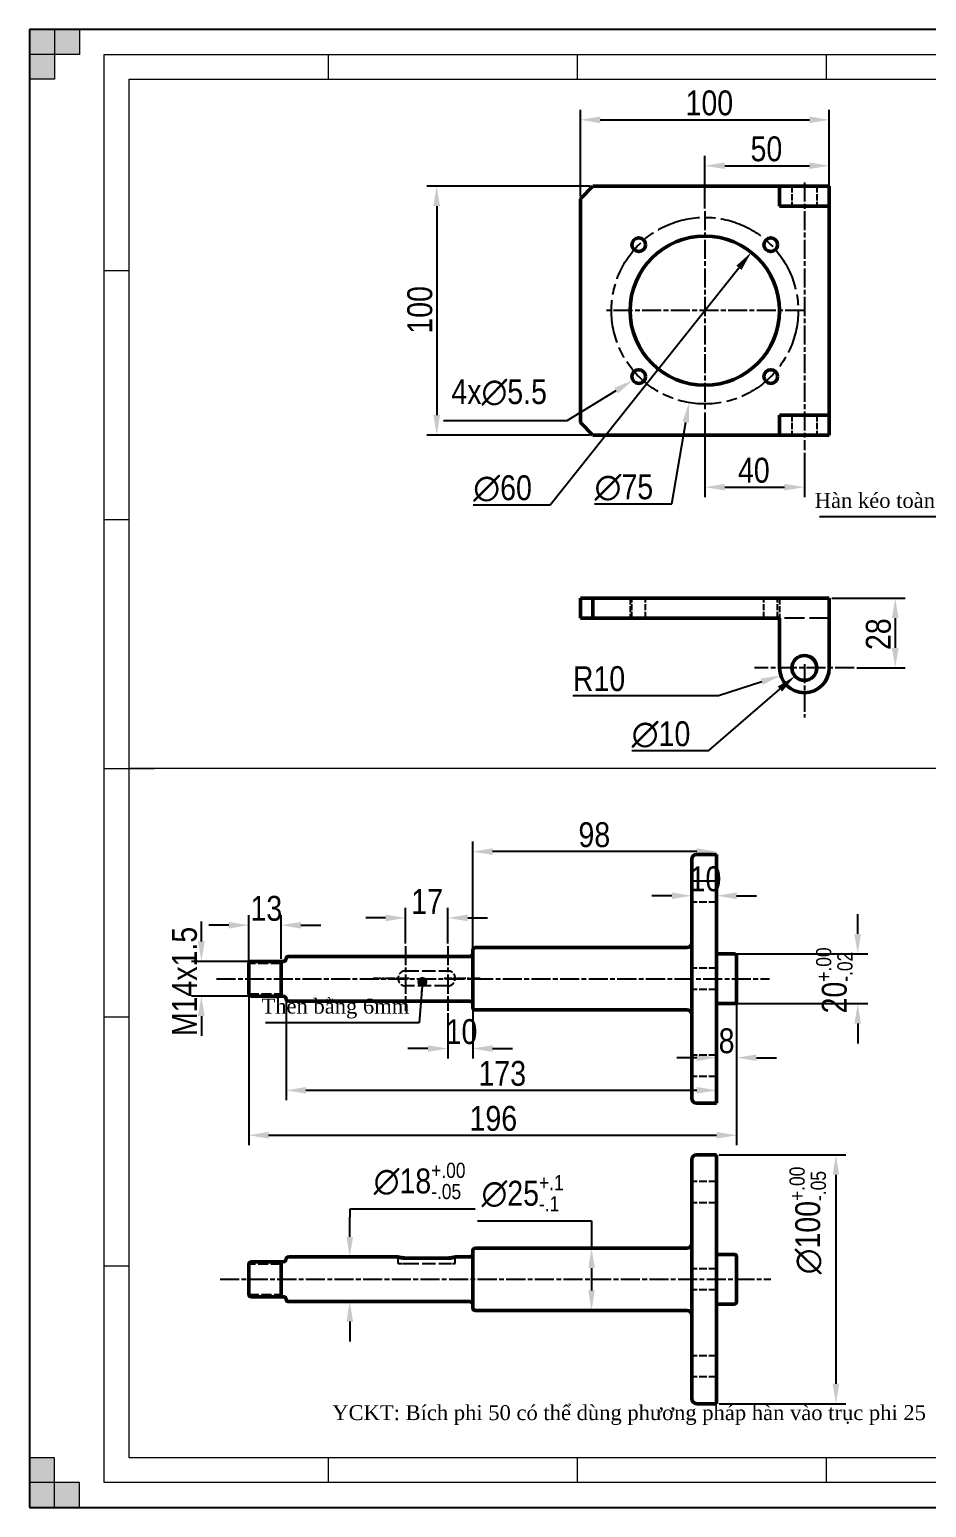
# Model space of a CAD drawing. Header units: millimetres. Extents: x 0 to 840, y 0 to 594.
# Drawn here: x 0 to 360, y 0 to 594 of the extents above; entities that cross this region are included whole.
import ezdxf

# ---------------------------------------------------------------- set-up
doc = ezdxf.new("R2010")
doc.units = ezdxf.units.MM
doc.header["$LTSCALE"] = 2
doc.linetypes.add('CHAIN', pattern=[0.7087, 0.4724, -0.0591, 0.1181, -0.0591])
doc.linetypes.add('DASHED', pattern=[0.2067, 0.1654, -0.0413])
for name, color, linetype, lineweight in [('Center Mark (ANSI)', 7, 'Continuous', 25), ('Centerline (ANSI)', 7, 'Continuous', 25), ('Co ban', 7, 'Continuous', 50), ('Dimension (ANSI)', 7, 'Continuous', 25), ('Hidden Narrow (ANSI)', 7, 'DASHED', 25), ('Sketch Geometry (ANSI)', 7, 'Continuous', 25), ('Symbol (ANSI)', 7, 'Continuous', 25)]:
    doc.layers.add(name, color=color, linetype=linetype, lineweight=lineweight)
for name, color, linetype, lineweight, true_color in [('Khung ban ve', 5, 'Continuous', 15, 0x0000ff), ('Manh', 7, 'DASHED', 25, 0x008000), ('Manh khung ten', 7, 'Continuous', 15, 0x994c4c), ('Net chu', 30, 'Continuous', 15, 0xff7f00), ('THIN', 5, 'Continuous', 15, 0x0000ff)]:
    doc.layers.add(name, color=color, linetype=linetype, lineweight=lineweight, true_color=true_color)
doc.styles.add('Note Text (ANSI)', font='')
doc.styles.add('StandardAM_ANSI', font='')
doc.styles.get('Note Text (ANSI)').set_extended_font_data('VNI-Helve-Condense')
doc.styles.get('StandardAM_ANSI').set_extended_font_data('VNI-Helve-Condense')
doc.dimstyles.new('Default - mm (ANSI)', dxfattribs={"dimscale": 2, "dimtxt": 5, "dimasz": 4, "dimexe": 2, "dimexo": 0.5, "dimgap": 0.8, "dimtad": 1, "dimtoh": 1, "dimdec": 0, "dimrnd": 1e-08, "dimzin": 4, "dimdsep": 46, "dimtxsty": 'StandardAM_ANSI', "dimcen": 0.09, "dimdle": 10, "dimclrd": 256, "dimclre": 256, "dimclrt": 256, "dimadec": 1, "dimazin": 1, "dimtfac": 0.61, "dimtofl": 0, "dimtmove": 0, "dimatfit": 3, "dimldrblk": 'DOT', "dimfxl": 1, "dimtolj": 1, "dimtzin": 4, "dimlwd": -1, "dimlwe": -1, "dimarcsym": 0})
doc.dimstyles.new('Default - mm (ANSI)$7', dxfattribs={"dimscale": 2, "dimtxt": 5, "dimasz": 2, "dimexe": 2, "dimexo": 0.5, "dimgap": 0.8, "dimtad": 1, "dimtoh": 1, "dimdec": 0, "dimrnd": 1e-08, "dimzin": 4, "dimdsep": 46, "dimtxsty": 'StandardAM_ANSI', "dimcen": 0.09, "dimdle": 10, "dimclrd": 256, "dimclre": 256, "dimclrt": 256, "dimadec": 1, "dimazin": 1, "dimtfac": 0.61, "dimtofl": 0, "dimtmove": 0, "dimatfit": 3, "dimldrblk": 'DOT', "dimfxl": 1, "dimtolj": 1, "dimtzin": 4, "dimlwd": -1, "dimlwe": -1, "dimarcsym": 0})

# ---------------------------------------------------------------- blocks, each defined once
blk = doc.blocks.new('Borders 2x A3')
at = {"layer": 'THIN'}
for points in [[(0, 297), (10, 297), (10, 292), (0, 292)], [(5, 297), (5, 287), (0, 287), (0, 297)], [(0, 0), (5, 0), (5, 10), (0, 10)], [(0, 5), (0, 0), (10, 0), (10, 5)]]:
    blk.add_hatch(color=256, dxfattribs=at).paths.add_polyline_path(points)
at = {"layer": 'Khung ban ve'}
for p, q in [((20, 287), (410, 287)), ((20, 10), (20, 287)), ((15, 148.5), (25, 148.5)), ((410, 148.5), (20, 148.5)), ((410, 10), (20, 10))]:
    blk.add_line(p, q, dxfattribs=at)
at = {"layer": 'Manh khung ten', "lineweight": 25}
for p, q in [((420, 297), (0, 297)), ((0, 297), (0, 0)), ((0, 0), (420, 0))]:
    blk.add_line(p, q, dxfattribs=at)
at = {"layer": 'Manh khung ten'}
for p, q in [((0, 297), (420, 297)), ((0, 0), (0, 297)), ((15, 292), (415, 292)), ((15, 5), (15, 292)), ((60, 292), (60, 287)), ((110, 292), (110, 287)), ((19.97, 248.54), (14.98, 248.54)), ((19.98, 198.5), (15, 198.5)), ((19.98, 98.54), (15, 98.54)), ((20, 48.5), (15.02, 48.5)), ((60, 10), (60, 5)), ((110, 10), (110, 5)), ((160, 10), (160, 5)), ((415, 5), (15, 5)), ((420, 0), (0, 0))]:
    blk.add_line(p, q, dxfattribs=at)
at = {"layer": 'Net chu'}
blk.add_line((160, 292), (160, 287), dxfattribs=at)
at = {"layer": 'THIN'}
for p, q in [((0, 292), (0, 297)), ((0, 297), (10, 297)), ((0, 297), (5, 297)), ((0, 287), (0, 297)), ((5, 297), (5, 287)), ((10, 297), (10, 292)), ((10, 292), (0, 292)), ((5, 287), (0, 287)), ((5, 10), (0, 10)), ((0, 10), (0, 0)), ((5, 0), (5, 10)), ((0, 5), (0, 0)), ((10, 5), (0, 5)), ((10, 0), (10, 5)), ((0, 0), (10, 0)), ((0, 0), (5, 0))]:
    blk.add_line(p, q, dxfattribs=at)
blk = doc.blocks.new('*D5')
at = {"layer": 'Defpoints', "color": 0, "transparency": 16777216}
for p in [(226.27, 531.02), (163.56, 431.02), (226.27, 431.02)]:
    blk.add_point(p, dxfattribs=at)
at = {"layer": 'Dimension (ANSI)', "transparency": 16777216}
for p, q in [((225.27, 531.02), (159.56, 531.02)), ((163.56, 523.02), (163.56, 439.02)), ((225.27, 431.02), (159.56, 431.02))]:
    blk.add_line(p, q, dxfattribs=at)
for points in [[(162.22, 523.02), (164.89, 523.02), (163.56, 531.02)], [(162.22, 439.02), (164.89, 439.02), (163.56, 431.02)]]:
    blk.add_solid(points, dxfattribs=at)
at = {"layer": 'Dimension (ANSI)', "color": 150, "true_color": 0x0080ff, "transparency": 16777216, "insert": (151.74, 471.78), "char_height": 10, "attachment_point": 1, "rotation": 90, "style": 'StandardAM_ANSI'}
blk.add_mtext('\\A1;100', dxfattribs=at)
blk = doc.blocks.new('_Dot')
at = {"color": 0, "linetype": 'ByBlock', "lineweight": -2}
blk.add_line((-0.5, 0), (-1, 0), dxfattribs=at)
at = {"color": 0, "linetype": 'ByBlock', "const_width": 0.5}
blk.add_lwpolyline([(-0.25, 0, 1), (0.25, 0, 1)], format="xyb", close=True, dxfattribs=at)
blk = doc.blocks.new('*D6')
at = {"layer": 'Defpoints', "color": 0, "transparency": 16777216}
for p in [(321.27, 557.71), (221.27, 526.02), (321.27, 523.02)]:
    blk.add_point(p, dxfattribs=at)
at = {"layer": 'Dimension (ANSI)', "transparency": 16777216}
for p, q in [((221.27, 527.02), (221.27, 561.71)), ((321.27, 524.02), (321.27, 561.71)), ((229.27, 557.71), (313.27, 557.71))]:
    blk.add_line(p, q, dxfattribs=at)
for points in [[(229.27, 559.05), (229.27, 556.38), (221.27, 557.71)], [(313.27, 559.05), (313.27, 556.38), (321.27, 557.71)]]:
    blk.add_solid(points, dxfattribs=at)
at = {"layer": 'Dimension (ANSI)', "color": 150, "true_color": 0x0080ff, "transparency": 16777216, "insert": (263.53, 569.53), "char_height": 10, "attachment_point": 1, "style": 'StandardAM_ANSI'}
blk.add_mtext('\\A1;100', dxfattribs=at)
blk = doc.blocks.new('*D7')
at = {"layer": 'Defpoints', "color": 0, "transparency": 16777216}
for p in [(321.27, 539.26), (321.27, 523.02), (271.27, 521.02)]:
    blk.add_point(p, dxfattribs=at)
at = {"layer": 'Dimension (ANSI)', "transparency": 16777216}
for p, q in [((271.27, 522.02), (271.27, 543.26)), ((321.27, 524.02), (321.27, 543.26)), ((279.27, 539.26), (313.27, 539.26))]:
    blk.add_line(p, q, dxfattribs=at)
for points in [[(279.27, 540.59), (279.27, 537.93), (271.27, 539.26)], [(313.27, 540.59), (313.27, 537.93), (321.27, 539.26)]]:
    blk.add_solid(points, dxfattribs=at)
at = {"layer": 'Dimension (ANSI)', "color": 150, "true_color": 0x0080ff, "transparency": 16777216, "insert": (289.64, 551.07), "char_height": 10, "attachment_point": 1, "style": 'StandardAM_ANSI'}
blk.add_mtext('\\A1;50', dxfattribs=at)
blk = doc.blocks.new('*D8')
at = {"layer": 'Defpoints', "color": 0, "transparency": 16777216}
for p in [(271.27, 441.02), (311.27, 424.9), (311.27, 410.07)]:
    blk.add_point(p, dxfattribs=at)
at = {"layer": 'Dimension (ANSI)', "transparency": 16777216}
for p, q in [((271.27, 440.02), (271.27, 406.07)), ((311.27, 423.9), (311.27, 406.07)), ((279.27, 410.07), (303.27, 410.07))]:
    blk.add_line(p, q, dxfattribs=at)
for points in [[(279.27, 411.4), (279.27, 408.73), (271.27, 410.07)], [(303.27, 411.4), (303.27, 408.73), (311.27, 410.07)]]:
    blk.add_solid(points, dxfattribs=at)
at = {"layer": 'Dimension (ANSI)', "color": 150, "true_color": 0x0080ff, "transparency": 16777216, "insert": (284.59, 421.88), "char_height": 10, "attachment_point": 1, "style": 'StandardAM_ANSI'}
blk.add_mtext('\\A1;40', dxfattribs=at)
blk = doc.blocks.new('*D9')
at = {"layer": 'Defpoints', "color": 0, "transparency": 16777216}
for p in [(277.59, 517.98), (264.94, 444.06)]:
    blk.add_point(p, dxfattribs=at)
at = {"layer": 'Dimension (ANSI)', "transparency": 16777216}
for p, q in [((271.27, 480.84), (271.27, 481.2)), ((271.09, 481.02), (271.45, 481.02)), ((257.99, 403.41), (263.59, 436.17)), ((226.95, 403.41), (257.99, 403.41))]:
    blk.add_line(p, q, dxfattribs=at)
blk.add_solid([(262.28, 436.4), (264.91, 435.95), (264.94, 444.06)], dxfattribs=at)
at = {"layer": 'Dimension (ANSI)', "color": 150, "true_color": 0x0080ff, "transparency": 16777216, "insert": (226.95, 415.22), "char_height": 10, "attachment_point": 1, "style": 'StandardAM_ANSI'}
blk.add_mtext('\\A1;∅75', dxfattribs=at)
blk = doc.blocks.new('*D10')
at = {"layer": 'Defpoints', "color": 0, "transparency": 16777216}
for p in [(289.95, 504.49), (252.58, 457.55)]:
    blk.add_point(p, dxfattribs=at)
at = {"layer": 'Dimension (ANSI)', "transparency": 16777216}
for p, q in [((209.17, 403.04), (284.97, 498.23)), ((178.22, 403.04), (209.17, 403.04))]:
    blk.add_line(p, q, dxfattribs=at)
blk.add_solid([(283.93, 499.06), (286.01, 497.4), (289.95, 504.49)], dxfattribs=at)
at = {"layer": 'Dimension (ANSI)', "color": 150, "true_color": 0x0080ff, "transparency": 16777216, "insert": (178.22, 414.85), "char_height": 10, "attachment_point": 1, "style": 'StandardAM_ANSI'}
blk.add_mtext('\\A1;∅60', dxfattribs=at)
blk = doc.blocks.new('*D11')
at = {"layer": 'Defpoints', "color": 0, "transparency": 16777216}
for p in [(242.41, 453.07), (247.09, 455.94)]:
    blk.add_point(p, dxfattribs=at)
at = {"layer": 'Dimension (ANSI)', "transparency": 16777216}
for p, q in [((244.57, 454.51), (244.93, 454.51)), ((244.75, 454.33), (244.75, 454.69)), ((215.94, 436.83), (235.59, 448.88)), ((166.27, 436.83), (215.94, 436.83))]:
    blk.add_line(p, q, dxfattribs=at)
blk.add_solid([(234.89, 450.02), (236.28, 447.75), (242.41, 453.07)], dxfattribs=at)
at = {"layer": 'Dimension (ANSI)', "color": 150, "true_color": 0x0080ff, "transparency": 16777216, "insert": (166.27, 453.48), "char_height": 10, "attachment_point": 1, "style": 'StandardAM_ANSI'}
blk.add_mtext('\\A1; \\fVNI-Helve-Condense|b0|i0;\\H10.0000;4x\\fAIGDT|b0|i0;\\H10.0000;n\\fVNI-Helve-Condense|b0|i0;\\H10.0000;5.5', dxfattribs=at)
blk = doc.blocks.new('*D12')
at = {"layer": 'Defpoints', "color": 0, "transparency": 16777216}
for p in [(321.27, 365.44), (331.27, 337.44), (347.77, 337.44)]:
    blk.add_point(p, dxfattribs=at)
at = {"layer": 'Dimension (ANSI)', "transparency": 16777216}
for p, q in [((322.27, 365.44), (351.77, 365.44)), ((347.77, 357.44), (347.77, 345.44)), ((332.27, 337.44), (351.77, 337.44))]:
    blk.add_line(p, q, dxfattribs=at)
for points in [[(346.44, 357.44), (349.11, 357.44), (347.77, 365.44)], [(346.44, 345.44), (349.11, 345.44), (347.77, 337.44)]]:
    blk.add_solid(points, dxfattribs=at)
at = {"layer": 'Dimension (ANSI)', "color": 150, "true_color": 0x0080ff, "transparency": 16777216, "insert": (335.96, 344.62), "char_height": 10, "attachment_point": 1, "rotation": 90, "style": 'StandardAM_ANSI'}
blk.add_mtext('\\A1;28', dxfattribs=at)
blk = doc.blocks.new('*D13')
at = {"layer": 'Defpoints', "color": 0, "transparency": 16777216}
for p in [(276.02, 245.85), (266.02, 212.49), (276.02, 212.49)]:
    blk.add_point(p, dxfattribs=at)
at = {"layer": 'Dimension (ANSI)', "transparency": 16777216}
for p, q in [((258.02, 245.85), (250.02, 245.85)), ((284.02, 245.85), (292.02, 245.85))]:
    blk.add_line(p, q, dxfattribs=at)
for points in [[(258.02, 247.19), (258.02, 244.52), (266.02, 245.85)], [(284.02, 247.19), (284.02, 244.52), (276.02, 245.85)]]:
    blk.add_solid(points, dxfattribs=at)
at = {"layer": 'Dimension (ANSI)', "color": 150, "true_color": 0x0080ff, "transparency": 16777216, "insert": (265.16, 257.67), "char_height": 10, "attachment_point": 1, "style": 'StandardAM_ANSI'}
blk.add_mtext('\\A1;10', dxfattribs=at)
blk = doc.blocks.new('*D14')
at = {"layer": 'Defpoints', "color": 0, "transparency": 16777216}
for p in [(178.02, 263.6), (178.02, 223.99), (276.02, 212.49)]:
    blk.add_point(p, dxfattribs=at)
at = {"layer": 'Dimension (ANSI)', "transparency": 16777216}
for p, q in [((178.02, 224.99), (178.02, 267.6)), ((268.02, 263.6), (186.02, 263.6))]:
    blk.add_line(p, q, dxfattribs=at)
for points in [[(186.02, 264.93), (186.02, 262.26), (178.02, 263.6)], [(268.02, 264.93), (268.02, 262.26), (276.02, 263.6)]]:
    blk.add_solid(points, dxfattribs=at)
at = {"layer": 'Dimension (ANSI)', "color": 150, "true_color": 0x0080ff, "transparency": 16777216, "insert": (220.51, 275.41), "char_height": 10, "attachment_point": 1, "style": 'StandardAM_ANSI'}
blk.add_mtext('\\A1;98', dxfattribs=at)
blk = doc.blocks.new('*D15')
at = {"layer": 'Defpoints', "color": 0, "transparency": 16777216}
for p in [(168.02, 236.95), (151.02, 225.64), (168.02, 225.64)]:
    blk.add_point(p, dxfattribs=at)
at = {"layer": 'Dimension (ANSI)', "transparency": 16777216}
for p, q in [((151.02, 226.64), (151.02, 240.95)), ((168.02, 226.64), (168.02, 240.95)), ((143.02, 236.95), (135.02, 236.95)), ((176.02, 236.95), (184.02, 236.95))]:
    blk.add_line(p, q, dxfattribs=at)
for points in [[(143.02, 238.28), (143.02, 235.62), (151.02, 236.95)], [(176.02, 238.28), (176.02, 235.62), (168.02, 236.95)]]:
    blk.add_solid(points, dxfattribs=at)
at = {"layer": 'Dimension (ANSI)', "color": 150, "true_color": 0x0080ff, "transparency": 16777216, "insert": (153.33, 248.55), "char_height": 10, "attachment_point": 1, "style": 'StandardAM_ANSI'}
blk.add_mtext('\\A1;17', dxfattribs=at)
blk = doc.blocks.new('*D16')
at = {"layer": 'Defpoints', "color": 0, "transparency": 16777216}
for p in [(103.02, 204.49), (276.02, 167.65), (276.02, 162.49)]:
    blk.add_point(p, dxfattribs=at)
at = {"layer": 'Dimension (ANSI)', "transparency": 16777216}
for p, q in [((103.02, 203.49), (103.02, 163.65)), ((111.02, 167.65), (268.02, 167.65))]:
    blk.add_line(p, q, dxfattribs=at)
for points in [[(111.02, 168.98), (111.02, 166.32), (103.02, 167.65)], [(268.02, 168.98), (268.02, 166.32), (276.02, 167.65)]]:
    blk.add_solid(points, dxfattribs=at)
at = {"layer": 'Dimension (ANSI)', "color": 150, "true_color": 0x0080ff, "transparency": 16777216, "insert": (180.35, 179.46), "char_height": 10, "attachment_point": 1, "style": 'StandardAM_ANSI'}
blk.add_mtext('\\A1;173', dxfattribs=at)
blk = doc.blocks.new('*D17')
at = {"layer": 'Defpoints', "color": 0, "transparency": 16777216}
for p in [(101.02, 234), (88.02, 218.49), (101.02, 219.49)]:
    blk.add_point(p, dxfattribs=at)
at = {"layer": 'Dimension (ANSI)', "transparency": 16777216}
for p, q in [((88.02, 219.49), (88.02, 238)), ((101.02, 220.49), (101.02, 238)), ((80.02, 234), (72.02, 234)), ((109.02, 234), (117.02, 234))]:
    blk.add_line(p, q, dxfattribs=at)
for points in [[(80.02, 235.33), (80.02, 232.67), (88.02, 234)], [(109.02, 235.33), (109.02, 232.67), (101.02, 234)]]:
    blk.add_solid(points, dxfattribs=at)
at = {"layer": 'Dimension (ANSI)', "color": 150, "true_color": 0x0080ff, "transparency": 16777216, "insert": (88.73, 245.81), "char_height": 10, "attachment_point": 1, "style": 'StandardAM_ANSI'}
blk.add_mtext('\\A1;13', dxfattribs=at)
blk = doc.blocks.new('*D18')
at = {"layer": 'Defpoints', "color": 0, "transparency": 16777216}
for p in [(89.02, 219.49), (69.02, 205.49), (89.02, 205.49)]:
    blk.add_point(p, dxfattribs=at)
at = {"layer": 'Dimension (ANSI)', "transparency": 16777216}
for p, q in [((69.02, 227.49), (69.02, 235.49)), ((88.02, 219.49), (65.02, 219.49)), ((88.02, 205.49), (65.02, 205.49)), ((69.02, 197.49), (69.02, 189.49))]:
    blk.add_line(p, q, dxfattribs=at)
for points in [[(67.69, 227.49), (70.36, 227.49), (69.02, 219.49)], [(67.69, 197.49), (70.36, 197.49), (69.02, 205.49)]]:
    blk.add_solid(points, dxfattribs=at)
at = {"layer": 'Dimension (ANSI)', "color": 150, "true_color": 0x0080ff, "transparency": 16777216, "insert": (57.21, 186.24), "char_height": 10, "attachment_point": 1, "rotation": 90, "style": 'StandardAM_ANSI'}
blk.add_mtext('\\A1; \\fVNI-Helve-Condense|b0|i0;\\H10.0000;M14x1.5', dxfattribs=at)
blk = doc.blocks.new('*D19')
at = {"layer": 'Defpoints', "color": 0, "transparency": 16777216}
for p in [(168.02, 199.64), (178.02, 200.99), (178.02, 184.44)]:
    blk.add_point(p, dxfattribs=at)
at = {"layer": 'Dimension (ANSI)', "transparency": 16777216}
for p, q in [((168.02, 198.64), (168.02, 180.44)), ((178.02, 199.99), (178.02, 180.44)), ((160.02, 184.44), (152.02, 184.44)), ((186.02, 184.44), (194.02, 184.44))]:
    blk.add_line(p, q, dxfattribs=at)
for points in [[(160.02, 185.77), (160.02, 183.1), (168.02, 184.44)], [(186.02, 185.77), (186.02, 183.1), (178.02, 184.44)]]:
    blk.add_solid(points, dxfattribs=at)
at = {"layer": 'Dimension (ANSI)', "color": 150, "true_color": 0x0080ff, "transparency": 16777216, "insert": (167.16, 196.25), "char_height": 10, "attachment_point": 1, "style": 'StandardAM_ANSI'}
blk.add_mtext('\\A1;10', dxfattribs=at)
blk = doc.blocks.new('*D21')
at = {"layer": 'Defpoints', "color": 0, "transparency": 16777216}
for p in [(276.02, 141.71), (276.02, 41.71), (323.94, 41.71)]:
    blk.add_point(p, dxfattribs=at)
at = {"layer": 'Dimension (ANSI)', "transparency": 16777216}
for p, q in [((277.02, 141.71), (327.94, 141.71)), ((323.94, 133.71), (323.94, 49.71)), ((277.02, 41.71), (327.94, 41.71))]:
    blk.add_line(p, q, dxfattribs=at)
for points in [[(322.61, 133.71), (325.27, 133.71), (323.94, 141.71)], [(322.61, 49.71), (325.27, 49.71), (323.94, 41.71)]]:
    blk.add_solid(points, dxfattribs=at)
at = {"layer": 'Dimension (ANSI)', "color": 150, "true_color": 0x0080ff, "transparency": 16777216, "insert": (305.27, 93.71), "char_height": 10, "attachment_point": 1, "rotation": 90, "style": 'StandardAM_ANSI'}
blk.add_mtext('\\A1;\\fAIGDT|b0|i0;\\H10.0000;n\\fVNI-Helve-Condense|b0|i0;\\H10.0000;100{\\H6.1;\\S+.00^ -.05;}', dxfattribs=at)
blk = doc.blocks.new('*D22')
at = {"layer": 'Defpoints', "color": 0, "transparency": 16777216}
for p in [(225.77, 104.21), (225.77, 79.21), (225.77, 79.21)]:
    blk.add_point(p, dxfattribs=at)
at = {"layer": 'Dimension (ANSI)', "transparency": 16777216}
for p, q in [((179.96, 115.21), (225.77, 115.21)), ((225.77, 115.21), (225.77, 104.21)), ((225.77, 96.21), (225.77, 87.21))]:
    blk.add_line(p, q, dxfattribs=at)
for points in [[(224.44, 96.21), (227.1, 96.21), (225.77, 104.21)], [(224.44, 87.21), (227.1, 87.21), (225.77, 79.21)]]:
    blk.add_solid(points, dxfattribs=at)
at = {"layer": 'Dimension (ANSI)', "color": 150, "true_color": 0x0080ff, "transparency": 16777216, "insert": (181.56, 133.62), "char_height": 10, "attachment_point": 1, "style": 'StandardAM_ANSI'}
blk.add_mtext('\\A1;\\fAIGDT|b0|i0;\\H10.0000;n\\fVNI-Helve-Condense|b0|i0;\\H10.0000;25{\\H6.1;\\S+.1^ -.1;}', dxfattribs=at)
blk = doc.blocks.new('*D23')
at = {"layer": 'Defpoints', "color": 0, "transparency": 16777216}
for p in [(129.72, 100.71), (128.63, 82.71), (129.72, 82.71)]:
    blk.add_point(p, dxfattribs=at)
at = {"layer": 'Dimension (ANSI)', "transparency": 16777216}
for p, q in [((179.05, 119.88), (128.63, 119.88)), ((128.63, 119.88), (128.63, 116.71)), ((128.63, 108.71), (128.63, 116.71)), ((128.63, 74.71), (128.63, 66.71))]:
    blk.add_line(p, q, dxfattribs=at)
for points in [[(127.3, 108.71), (129.96, 108.71), (128.63, 100.71)], [(127.3, 74.71), (129.96, 74.71), (128.63, 82.71)]]:
    blk.add_solid(points, dxfattribs=at)
at = {"layer": 'Dimension (ANSI)', "color": 150, "true_color": 0x0080ff, "transparency": 16777216, "insert": (138.23, 138.55), "char_height": 10, "attachment_point": 1, "style": 'StandardAM_ANSI'}
blk.add_mtext('\\A1;\\fAIGDT|b0|i0;\\H10.0000;n\\fVNI-Helve-Condense|b0|i0;\\H10.0000;18{\\H6.1;\\S+.00^ -.05;}', dxfattribs=at)
blk = doc.blocks.new('*D25')
at = {"layer": 'Defpoints', "color": 0, "transparency": 16777216}
for p in [(301.75, 334.37), (311.27, 337.44)]:
    blk.add_point(p, dxfattribs=at)
at = {"layer": 'Dimension (ANSI)', "transparency": 16777216}
for p, q in [((276.81, 326.31), (294.14, 331.91)), ((218.26, 326.31), (276.81, 326.31))]:
    blk.add_line(p, q, dxfattribs=at)
blk.add_solid([(293.73, 333.18), (294.55, 330.64), (301.75, 334.37)], dxfattribs=at)
at = {"layer": 'Dimension (ANSI)', "color": 150, "true_color": 0x0080ff, "transparency": 16777216, "insert": (218.26, 338.13), "char_height": 10, "attachment_point": 1, "style": 'StandardAM_ANSI'}
blk.add_mtext('\\A1;R10', dxfattribs=at)
blk = doc.blocks.new('*D26')
at = {"layer": 'Defpoints', "color": 0, "transparency": 16777216}
for p in [(315.05, 340.72), (307.49, 334.17)]:
    blk.add_point(p, dxfattribs=at)
at = {"layer": 'Dimension (ANSI)', "transparency": 16777216}
for p, q in [((311.09, 337.44), (311.45, 337.44)), ((311.27, 337.26), (311.27, 337.62)), ((272.82, 304.17), (301.44, 328.94)), ((241.88, 304.17), (272.82, 304.17))]:
    blk.add_line(p, q, dxfattribs=at)
blk.add_solid([(300.56, 329.94), (302.31, 327.93), (307.49, 334.17)], dxfattribs=at)
at = {"layer": 'Dimension (ANSI)', "color": 150, "true_color": 0x0080ff, "transparency": 16777216, "insert": (241.88, 315.98), "char_height": 10, "attachment_point": 1, "style": 'StandardAM_ANSI'}
blk.add_mtext('\\A1;∅10', dxfattribs=at)
blk = doc.blocks.new('*D28')
at = {"layer": 'Defpoints', "color": 0, "transparency": 16777216}
for p in [(283.02, 222.49), (283.02, 202.49), (332.69, 202.49)]:
    blk.add_point(p, dxfattribs=at)
at = {"layer": 'Dimension (ANSI)', "transparency": 16777216}
for p, q in [((332.69, 230.49), (332.69, 238.49)), ((284.02, 222.49), (336.69, 222.49)), ((284.02, 202.49), (336.69, 202.49)), ((332.69, 194.49), (332.69, 186.49))]:
    blk.add_line(p, q, dxfattribs=at)
for points in [[(331.35, 230.49), (334.02, 230.49), (332.69, 222.49)], [(331.35, 194.49), (334.02, 194.49), (332.69, 202.49)]]:
    blk.add_solid(points, dxfattribs=at)
at = {"layer": 'Dimension (ANSI)', "color": 150, "true_color": 0x0080ff, "transparency": 16777216, "insert": (315.96, 198.56), "char_height": 10, "attachment_point": 1, "rotation": 90, "style": 'StandardAM_ANSI'}
blk.add_mtext('\\A1;20{\\H6.1;\\S+.00^ -.02;}', dxfattribs=at)
blk = doc.blocks.new('*D29')
at = {"layer": 'Defpoints', "color": 0, "transparency": 16777216}
for p in [(276.02, 212.49), (284.02, 203.49), (276.02, 180.75)]:
    blk.add_point(p, dxfattribs=at)
at = {"layer": 'Dimension (ANSI)', "transparency": 16777216}
for p, q in [((284.02, 202.49), (284.02, 176.75)), ((268.02, 180.75), (260.02, 180.75)), ((292.02, 180.75), (300.02, 180.75))]:
    blk.add_line(p, q, dxfattribs=at)
for points in [[(268.02, 182.09), (268.02, 179.42), (276.02, 180.75)], [(292.02, 182.09), (292.02, 179.42), (284.02, 180.75)]]:
    blk.add_solid(points, dxfattribs=at)
at = {"layer": 'Dimension (ANSI)', "color": 150, "true_color": 0x0080ff, "transparency": 16777216, "insert": (276.83, 192.57), "char_height": 10, "attachment_point": 1, "style": 'StandardAM_ANSI'}
blk.add_mtext('\\A1;8', dxfattribs=at)
blk = doc.blocks.new('*D30')
at = {"layer": 'Defpoints', "color": 0, "transparency": 16777216}
for p in [(88.02, 206.49), (284.02, 203.49), (284.02, 149.58)]:
    blk.add_point(p, dxfattribs=at)
at = {"layer": 'Dimension (ANSI)', "transparency": 16777216}
for p, q in [((88.02, 205.49), (88.02, 145.58)), ((284.02, 202.49), (284.02, 145.58)), ((96.02, 149.58), (276.02, 149.58))]:
    blk.add_line(p, q, dxfattribs=at)
for points in [[(96.02, 150.91), (96.02, 148.25), (88.02, 149.58)], [(276.02, 150.91), (276.02, 148.25), (284.02, 149.58)]]:
    blk.add_solid(points, dxfattribs=at)
at = {"layer": 'Dimension (ANSI)', "color": 150, "true_color": 0x0080ff, "transparency": 16777216, "insert": (176.76, 161.39), "char_height": 10, "attachment_point": 1, "style": 'StandardAM_ANSI'}
blk.add_mtext('\\A1;196', dxfattribs=at)

msp = doc.modelspace()

# ---------------------------------------------------------------- linework, layer by layer
at = {"layer": 'Center Mark (ANSI)', "linetype": 'CHAIN', "ltscale": 8.113447}
for p, q in [((271.27, 521.02), (271.27, 441.02)), ((311.27, 481.02), (231.27, 481.02)), ((311.27, 338.94), (311.27, 317.44)), ((331.27, 337.44), (291.27, 337.44)), ((151.02, 225.64), (151.02, 199.64)), ((168.02, 225.64), (168.02, 199.64))]:
    msp.add_line(p, q, dxfattribs=at)
at = {"layer": 'Center Mark (ANSI)', "linetype": 'CHAIN', "ltscale": 4.027459}
for p, q in [((152.52, 212.64), (138.02, 212.64)), ((181.02, 212.64), (166.52, 212.64))]:
    msp.add_line(p, q, dxfattribs=at)
at = {"layer": 'Centerline (ANSI)', "linetype": 'CHAIN', "ltscale": 8.113447}
for p, q in [((311.27, 532.52), (311.27, 424.9)), ((75.12, 212.49), (297.27, 212.49)), ((76.51, 91.71), (297.83, 91.71))]:
    msp.add_line(p, q, dxfattribs=at)
at = {"layer": 'Co ban'}
for p, q in [((221.27, 526.02), (226.27, 531.02)), ((301.27, 531.02), (226.27, 531.02)), ((301.27, 531.02), (321.27, 531.02)), ((301.27, 531.02), (301.27, 523.02)), ((321.27, 523.02), (321.27, 531.02)), ((221.27, 526.02), (221.27, 436.02)), ((321.27, 523.02), (301.27, 523.02)), ((321.27, 439.02), (321.27, 523.02)), ((226.27, 431.02), (221.27, 436.02)), ((301.27, 439.02), (321.27, 439.02)), ((301.27, 439.02), (301.27, 431.02)), ((321.27, 431.02), (321.27, 439.02)), ((226.27, 431.02), (301.27, 431.02)), ((321.27, 431.02), (301.27, 431.02)), ((226.27, 365.44), (221.27, 365.44)), ((221.27, 365.44), (221.27, 357.44)), ((226.27, 357.44), (226.27, 365.44)), ((226.27, 365.44), (321.27, 365.44)), ((321.27, 365.44), (321.27, 337.44)), ((221.27, 357.44), (226.27, 357.44)), ((301.27, 357.44), (226.27, 357.44)), ((301.27, 357.44), (301.27, 337.44)), ((276.02, 262.49), (268.02, 262.49)), ((276.02, 262.49), (276.02, 162.49)), ((266.02, 164.49), (266.02, 260.49)), ((177.02, 221.49), (104.02, 221.49)), ((178.02, 200.99), (178.02, 223.99)), ((179.02, 224.99), (264.02, 224.99)), ((276.02, 222.49), (283.02, 222.49)), ((284.02, 221.49), (284.02, 203.49)), ((88.02, 206.49), (88.02, 218.49)), ((102.02, 219.49), (89.02, 219.49)), ((101.02, 219.49), (101.02, 205.49)), ((102.02, 205.49), (89.02, 205.49)), ((177.02, 203.49), (104.02, 203.49)), ((276.02, 202.49), (283.02, 202.49)), ((179.02, 199.99), (264.02, 199.99)), ((276.02, 162.49), (268.02, 162.49)), ((266.02, 43.71), (266.02, 139.71)), ((276.02, 141.71), (268.02, 141.71)), ((276.02, 141.71), (276.02, 41.71)), ((178.02, 80.21), (178.02, 103.21)), ((179.02, 104.21), (264.02, 104.21)), ((276.02, 101.71), (283.02, 101.71)), ((88.02, 85.71), (88.02, 97.71)), ((102.02, 98.71), (89.02, 98.71)), ((101.02, 98.71), (101.02, 84.71)), ((148.03, 100.71), (104.02, 100.71)), ((151.02, 100.25), (168.02, 100.25)), ((168.02, 100.14), (151.02, 100.14)), ((177.02, 100.71), (171.02, 100.71)), ((284.02, 100.71), (284.02, 82.71)), ((102.02, 84.71), (89.02, 84.71)), ((177.02, 82.71), (104.02, 82.71)), ((179.02, 79.21), (264.02, 79.21)), ((276.02, 81.71), (283.02, 81.71)), ((276.02, 41.71), (268.02, 41.71))]:
    msp.add_line(p, q, dxfattribs=at)
for centre, radius in [((271.27, 481.02), 30), ((244.75, 507.54), 2.75), ((297.78, 507.54), 2.75), ((244.75, 454.51), 2.75), ((297.78, 454.51), 2.75), ((311.27, 337.44), 5)]:
    msp.add_circle(centre, radius, dxfattribs=at)
for centre, radius, start, end in [((311.27, 337.44), 10, 180, 0), ((268.02, 260.49), 2, 90, 180), ((264.02, 226.99), 2, 270, 0), ((102.02, 220.49), 1, 270, 0), ((104.02, 220.49), 1, 90, 180), ((177.02, 222.49), 1, 270, 0), ((179.02, 223.99), 1, 90, 180), ((283.02, 221.49), 1, 0, 90), ((89.02, 218.49), 1, 90, 180), ((89.02, 206.49), 1, 180, 270), ((102.02, 204.49), 1, 0, 90), ((104.02, 204.49), 1, 180, 270), ((177.02, 202.49), 1, 0, 90), ((283.02, 203.49), 1, 270, 0), ((179.02, 200.99), 1, 180, 270), ((264.02, 197.99), 2, 0, 90), ((268.02, 164.49), 2, 180, 270), ((268.02, 139.71), 2, 90, 180), ((177.02, 101.71), 1, 270, 0), ((179.02, 103.21), 1, 90, 180), ((264.02, 106.21), 2, 270, 0), ((283.02, 100.71), 1, 0, 90), ((89.02, 97.71), 1, 90, 180), ((102.02, 99.71), 1, 270, 0), ((104.02, 99.71), 1, 90, 180), ((89.02, 85.71), 1, 180, 270), ((102.02, 83.71), 1, 0, 90), ((104.02, 83.71), 1, 180, 270), ((177.02, 81.71), 1, 0, 90), ((179.02, 80.21), 1, 180, 270), ((264.02, 77.21), 2, 0, 90), ((283.02, 82.71), 1, 270, 0), ((268.02, 43.71), 2, 180, 270)]:
    msp.add_arc(centre, radius, start, end, dxfattribs=at)
for points, knots in [([(151.02, 100.14), (150.64, 100.14), (150.24, 100.17), (149.5, 100.28), (149.17, 100.35), (148.64, 100.49), (148.41, 100.56), (148.1, 100.67), (148.02, 100.7), (148.02, 100.72), (148.1, 100.7), (148.41, 100.61), (148.64, 100.55), (149.17, 100.43), (149.5, 100.37), (150.24, 100.27), (150.64, 100.25), (151.02, 100.25)], [-0.9117137, -0.9117137, -0.9117137, -0.9117137, -0.7976925, -0.7976925, -0.6836714, -0.6836714, -0.5694706, -0.5694706, -0.4552699, -0.4552699, -0.3415773, -0.3415773, -0.2278847, -0.2278847, -0.1139424, -0.1139424, 0, 0, 0, 0]), ([(168.02, 100.25), (168.4, 100.25), (168.81, 100.27), (169.55, 100.37), (169.88, 100.43), (170.41, 100.55), (170.64, 100.61), (170.95, 100.7), (171.02, 100.72), (171.02, 100.7), (170.95, 100.67), (170.64, 100.56), (170.41, 100.49), (169.88, 100.35), (169.54, 100.28), (168.81, 100.17), (168.4, 100.14), (168.02, 100.14)], [0, 0, 0, 0, 0.1139424, 0.1139424, 0.2278847, 0.2278847, 0.3415773, 0.3415773, 0.4552699, 0.4552699, 0.5694706, 0.5694706, 0.6836714, 0.6836714, 0.7976925, 0.7976925, 0.9117137, 0.9117137, 0.9117137, 0.9117137])]:
    msp.add_open_spline(points, degree=3, knots=knots, dxfattribs=at)
at = {"layer": 'Hidden Narrow (ANSI)', "ltscale": 12.37575}
for p, q in [((101.02, 218.59), (88.03, 218.59)), ((88.03, 206.39), (101.02, 206.39)), ((101.02, 97.81), (88.03, 97.81)), ((88.03, 85.61), (101.02, 85.61))]:
    msp.add_line(p, q, dxfattribs=at)
at = {"layer": 'Manh', "ltscale": 7.618686}
for p, q in [((306.27, 531.02), (306.27, 523.02)), ((316.27, 531.02), (316.27, 523.02)), ((306.27, 439.02), (306.27, 431.02)), ((316.27, 439.02), (316.27, 431.02)), ((241.27, 365.44), (241.27, 357.44)), ((242, 357.44), (242, 365.44)), ((247.5, 357.44), (247.5, 365.44)), ((295.03, 357.44), (295.03, 365.44)), ((300.53, 357.44), (300.53, 365.44)), ((301.27, 365.44), (301.27, 357.44))]:
    msp.add_line(p, q, dxfattribs=at)
at = {"layer": 'Manh', "ltscale": 24.189648}
msp.add_line((321.27, 357.44), (301.27, 357.44), dxfattribs=at)
at = {"layer": 'Manh', "ltscale": 9.523383}
for p, q in [((276.02, 251.74), (266.02, 251.74)), ((276.02, 243.24), (266.02, 243.24)), ((276.02, 216.74), (266.02, 216.74)), ((276.02, 208.24), (266.02, 208.24)), ((276.02, 181.74), (266.02, 181.74)), ((276.02, 173.24), (266.02, 173.24)), ((276.02, 130.96), (266.02, 130.96)), ((276.02, 122.46), (266.02, 122.46)), ((276.02, 95.96), (266.02, 95.96)), ((276.02, 87.46), (266.02, 87.46)), ((276.02, 60.96), (266.02, 60.96)), ((276.02, 52.46), (266.02, 52.46))]:
    msp.add_line(p, q, dxfattribs=at)
at = {"layer": 'Manh', "ltscale": 16.189821}
for p, q in [((151.02, 215.64), (168.02, 215.64)), ((168.02, 209.64), (151.02, 209.64)), ((151.02, 98.11), (168.02, 98.11))]:
    msp.add_line(p, q, dxfattribs=at)
at = {"layer": 'Manh', "ltscale": 2.474827}
for p, q in [((148.02, 98.11), (148.02, 100.71)), ((171.02, 98.11), (171.02, 100.71))]:
    msp.add_line(p, q, dxfattribs=at)
at = {"layer": 'Manh', "ltscale": 4.487736}
for p, q in [((148.02, 98.11), (151.02, 98.11)), ((168.02, 98.11), (171.02, 98.11))]:
    msp.add_line(p, q, dxfattribs=at)
at = {"layer": 'Manh', "ltscale": 8.975572}
for centre, start, end in [((151.02, 212.64), 90, 270), ((168.02, 212.64), 270, 90)]:
    msp.add_arc(centre, 3, start, end, dxfattribs=at)
at = {"layer": 'Sketch Geometry (ANSI)', "linetype": 'CHAIN', "ltscale": 18.470396}
msp.add_circle((271.27, 481.02), 37.5, dxfattribs=at)

# ---------------------------------------------------------------- block references
at = {"xscale": 2, "yscale": 2, "zscale": 2}
msp.add_blockref('Borders 2x A3', (0, 0), dxfattribs=at)

# ---------------------------------------------------------------- texts
at = {"layer": 'Symbol (ANSI)', "color": 150, "true_color": 0x0080ff, "char_height": 6, "attachment_point": 9, "style": 'StandardAM_ANSI'}
for s, insert, width in [('{\\fTimes New Roman|b0|i0;\\H6.0000;Hàn kéo toàn đường}', (389.31, 399.77), 73.9118), ('{\\fTimes New Roman|b0|i0;\\H6.0000;Then bằng 6mm}', (152.56, 196.51), 59.4167)]:
    msp.add_mtext(s, dxfattribs=dict(at, insert=insert, width=width))
at = {"layer": 'Symbol (ANSI)', "insert": (121.6, 41.1), "char_height": 6, "width": 238.5932, "attachment_point": 1, "style": 'Note Text (ANSI)'}
msp.add_mtext('{\\fTimes New Roman|b0|i0;\\H6.0000;YCKT: Bích phi 50 có thể dùng phương pháp hàn vào trục phi 25}', dxfattribs=at)

# ---------------------------------------------------------------- dimensions: what is measured, and where the dimension line sits
at = {"layer": 'Dimension (ANSI)'}
for base, p1, p2, angle, override, picture, middle in [((321.27, 557.71), (221.27, 526.02), (321.27, 523.02), 180, {"dimgap": 0.8, "dimtoh": 0, "dimdec": 0, "dimtol": 0, "dimlim": 0, "dimtp": 0, "dimtm": 0, "dimtdec": 2, "dimatfit": 1}, '*D6', (272.77, 557.71)), ((321.27, 539.26), (271.27, 521.02), (321.27, 523.02), 180, {"dimgap": 0.8, "dimtoh": 0, "dimdec": 0, "dimtol": 0, "dimlim": 0, "dimtp": 0, "dimtm": 0, "dimtdec": 2, "dimatfit": 1}, '*D7', (296.27, 539.26)), ((163.56, 431.02), (226.27, 531.02), (226.27, 431.02), 90, {"dimgap": 0.8, "dimtoh": 0, "dimdec": 0, "dimtol": 0, "dimlim": 0, "dimtp": 0, "dimtm": 0, "dimtdec": 2, "dimatfit": 1}, '*D5', (163.56, 481.02)), ((311.27, 410.07), (271.27, 441.02), (311.27, 424.9), 180, {"dimgap": 0.8, "dimtoh": 0, "dimdec": 0, "dimtol": 0, "dimlim": 0, "dimtp": 0, "dimtm": 0, "dimtdec": 2, "dimatfit": 1}, '*D8', (291.27, 410.07)), ((347.77, 337.44), (321.27, 365.44), (331.27, 337.44), 270, {"dimgap": 0.8, "dimtoh": 0, "dimdec": 0, "dimtol": 0, "dimlim": 0, "dimtp": 0, "dimtm": 0, "dimtdec": 2, "dimatfit": 1}, '*D12', (347.77, 351.44)), ((332.69, 202.49), (283.02, 222.49), (283.02, 202.49), 270, {"dimgap": 1.010526, "dimtoh": 0, "dimdec": 0, "dimtol": 1, "dimlim": 0, "dimtp": 0, "dimtm": 0.02, "dimtdec": 2}, '*D28', (332.69, 212.49)), ((276.02, 245.85), (266.02, 212.49), (276.02, 212.49), 180, {"dimgap": 0.8, "dimtoh": 0, "dimdec": 0, "dimse1": 1, "dimse2": 1, "dimtol": 0, "dimlim": 0, "dimtp": 0, "dimtm": 0, "dimtdec": 2, "dimatfit": 1}, '*D13', (271.02, 245.85)), ((101.02, 234), (88.02, 218.49), (101.02, 219.49), 180, {"dimgap": 0.8, "dimtoh": 0, "dimdec": 0, "dimtol": 0, "dimlim": 0, "dimtp": 0, "dimtm": 0, "dimtdec": 2, "dimatfit": 1}, '*D17', (94.52, 234)), ((168.02, 236.95), (151.02, 225.64), (168.02, 225.64), 180, {"dimgap": 0.8, "dimtoh": 0, "dimdec": 0, "dimtol": 0, "dimlim": 0, "dimtp": 0, "dimtm": 0, "dimtdec": 2, "dimatfit": 1}, '*D15', (159.52, 236.95)), ((284.02, 149.58), (88.02, 206.49), (284.02, 203.49), 180, {"dimgap": 0.8, "dimtoh": 0, "dimdec": 0, "dimtol": 0, "dimlim": 0, "dimtp": 0, "dimtm": 0, "dimtdec": 2, "dimatfit": 1}, '*D30', (186.02, 149.58)), ((178.02, 184.44), (168.02, 199.64), (178.02, 200.99), 180, {"dimgap": 0.8, "dimtoh": 0, "dimdec": 0, "dimtol": 0, "dimlim": 0, "dimtp": 0, "dimtm": 0, "dimtdec": 2, "dimatfit": 1}, '*D19', (173.02, 184.44))]:
    dim = msp.add_linear_dim(base=base, p1=p1, p2=p2, angle=angle, dimstyle='Default - mm (ANSI)', override=override, dxfattribs=at)
    dim.commit()
    dim.dimension.update_dxf_attribs({"geometry": picture, "text_midpoint": middle, "dimtype": 160})
for p1, p2, picture, middle in [((277.59, 517.98), (264.94, 444.06), '*D9', (234.44, 403.41)), ((252.58, 457.55), (289.95, 504.49), '*D10', (185.62, 403.04)), ((315.05, 340.72), (307.49, 334.17), '*D26', (249.28, 304.17))]:
    dim = msp.add_diameter_dim_2p(p1=p1, p2=p2, dimstyle='Default - mm (ANSI)', override={"dimgap": 0.8, "dimtih": 1, "dimdec": 0, "dimlfac": 1, "dimtol": 0, "dimlim": 0, "dimtp": 0, "dimtm": 0, "dimtdec": 2}, dxfattribs=at)
    dim.commit()
    dim.dimension.update_dxf_attribs({"geometry": picture, "text_midpoint": middle, "dimtype": 163})
dim = msp.add_diameter_dim_2p(p1=(247.09, 455.94), p2=(242.41, 453.07), text=' \\fVNI-Helve-Condense|b0|i0;\\H10.0000;4x\\fAIGDT|b0|i0;\\H10.0000;n\\fVNI-Helve-Condense|b0|i0;\\H10.0000;5.5', dimstyle='Default - mm (ANSI)', override={"dimgap": 0.8, "dimtih": 1, "dimdec": 0, "dimlfac": 1, "dimtol": 0, "dimlim": 0, "dimtp": 0, "dimtm": 0, "dimtdec": 2}, dxfattribs=at)
dim.commit()
dim.dimension.update_dxf_attribs({"geometry": '*D11', "text_midpoint": (190.31, 445.95)})
dim = msp.add_radius_dim(center=(311.27, 337.44), mpoint=(301.75, 334.37), dimstyle='Default - mm (ANSI)', override={"dimgap": 0.8, "dimtih": 1, "dimdec": 0, "dimlfac": 1, "dimcen": 0, "dimtol": 0, "dimlim": 0, "dimtp": 0, "dimtm": 0, "dimtdec": 2}, dxfattribs=at)
dim.commit()
dim.dimension.update_dxf_attribs({"geometry": '*D25', "text_midpoint": (228.98, 326.31), "dimtype": 164})
for base, p1, p2, override, picture, middle in [((178.02, 263.6), (276.02, 212.49), (178.02, 223.99), {"dimgap": 0.8, "dimtoh": 0, "dimdec": 0, "dimse1": 1, "dimtol": 0, "dimlim": 0, "dimtp": 0, "dimtm": 0, "dimtdec": 2, "dimatfit": 1}, '*D14', (227.02, 263.6)), ((276.02, 180.75), (284.02, 203.49), (276.02, 212.49), {"dimgap": 0.8, "dimtoh": 0, "dimdec": 0, "dimse2": 1, "dimtol": 0, "dimlim": 0, "dimtp": 0, "dimtm": 0, "dimtdec": 2, "dimatfit": 1}, '*D29', (280.02, 180.75)), ((276.02, 167.65), (103.02, 204.49), (276.02, 162.49), {"dimgap": 0.8, "dimtoh": 0, "dimdec": 0, "dimse2": 1, "dimtol": 0, "dimlim": 0, "dimtp": 0, "dimtm": 0, "dimtdec": 2, "dimatfit": 1}, '*D16', (189.52, 167.65))]:
    dim = msp.add_linear_dim(base=base, p1=p1, p2=p2, dimstyle='Default - mm (ANSI)', override=override, dxfattribs=at)
    dim.commit()
    dim.dimension.update_dxf_attribs({"geometry": picture, "text_midpoint": middle, "dimtype": 160})
for base, p1, p2, angle, text, override, picture, middle in [((69.02, 205.49), (89.02, 219.49), (89.02, 205.49), 90, ' \\fVNI-Helve-Condense|b0|i0;\\H10.0000;M14x1.5', {"dimgap": 0.8, "dimtoh": 0, "dimdec": 0, "dimtol": 0, "dimlim": 0, "dimtp": 0, "dimtm": 0, "dimtdec": 2, "dimatfit": 1}, '*D18', (69.02, 212.49)), ((323.94, 41.71), (276.02, 141.71), (276.02, 41.71), 90, '\\fAIGDT|b0|i0;\\H10.0000;n\\fVNI-Helve-Condense|b0|i0;\\H10.0000;<>', {"dimgap": 0.8, "dimtoh": 0, "dimdec": 0, "dimtol": 1, "dimlim": 0, "dimtp": 0, "dimtm": 0.05, "dimtdec": 2, "dimatfit": 1}, '*D21', (323.94, 116.71)), ((128.63, 82.71), (129.72, 100.71), (129.72, 82.71), 90, '\\fAIGDT|b0|i0;\\H10.0000;n\\fVNI-Helve-Condense|b0|i0;\\H10.0000;<>', {"dimgap": 0.8, "dimtih": 1, "dimtoh": 1, "dimdec": 0, "dimse1": 1, "dimse2": 1, "dimtol": 1, "dimlim": 0, "dimtp": 0, "dimtm": 0.05, "dimtdec": 2, "dimtmove": 1, "dimatfit": 1}, '*D23', (129.12, 119.88)), ((225.77, 79.21), (225.77, 104.21), (225.77, 79.21), 270, '\\fAIGDT|b0|i0;\\H10.0000;n\\fVNI-Helve-Condense|b0|i0;\\H10.0000;<>', {"dimgap": 0.8, "dimtih": 1, "dimtoh": 1, "dimdec": 0, "dimse1": 1, "dimse2": 1, "dimtol": 1, "dimlim": 0, "dimtp": 0.1, "dimtm": 0.1, "dimtdec": 1, "dimtmove": 1, "dimatfit": 2}, '*D22', (225.36, 115.21))]:
    dim = msp.add_linear_dim(base=base, p1=p1, p2=p2, angle=angle, text=text, dimstyle='Default - mm (ANSI)', override=override, dxfattribs=at)
    dim.commit()
    dim.dimension.update_dxf_attribs({"geometry": picture, "text_midpoint": middle, "dimtype": 160})

# ---------------------------------------------------------------- leaders
at = {"layer": 'Symbol (ANSI)', "annotation_type": 0, "has_hookline": 1, "hookline_direction": 1}
for points, text_width in [([(395.49, 431.02), (393.31, 398.11), (389.31, 398.11)], 71.91), ([(157.82, 211.21), (156.56, 194.84), (152.56, 194.84)], 57.76)]:
    msp.add_leader(points, dimstyle='Default - mm (ANSI)$7', override={"dimgap": 0, "dimtad": 1}, dxfattribs=dict(at, text_width=text_width))

doc.saveas('drawing.dxf')
